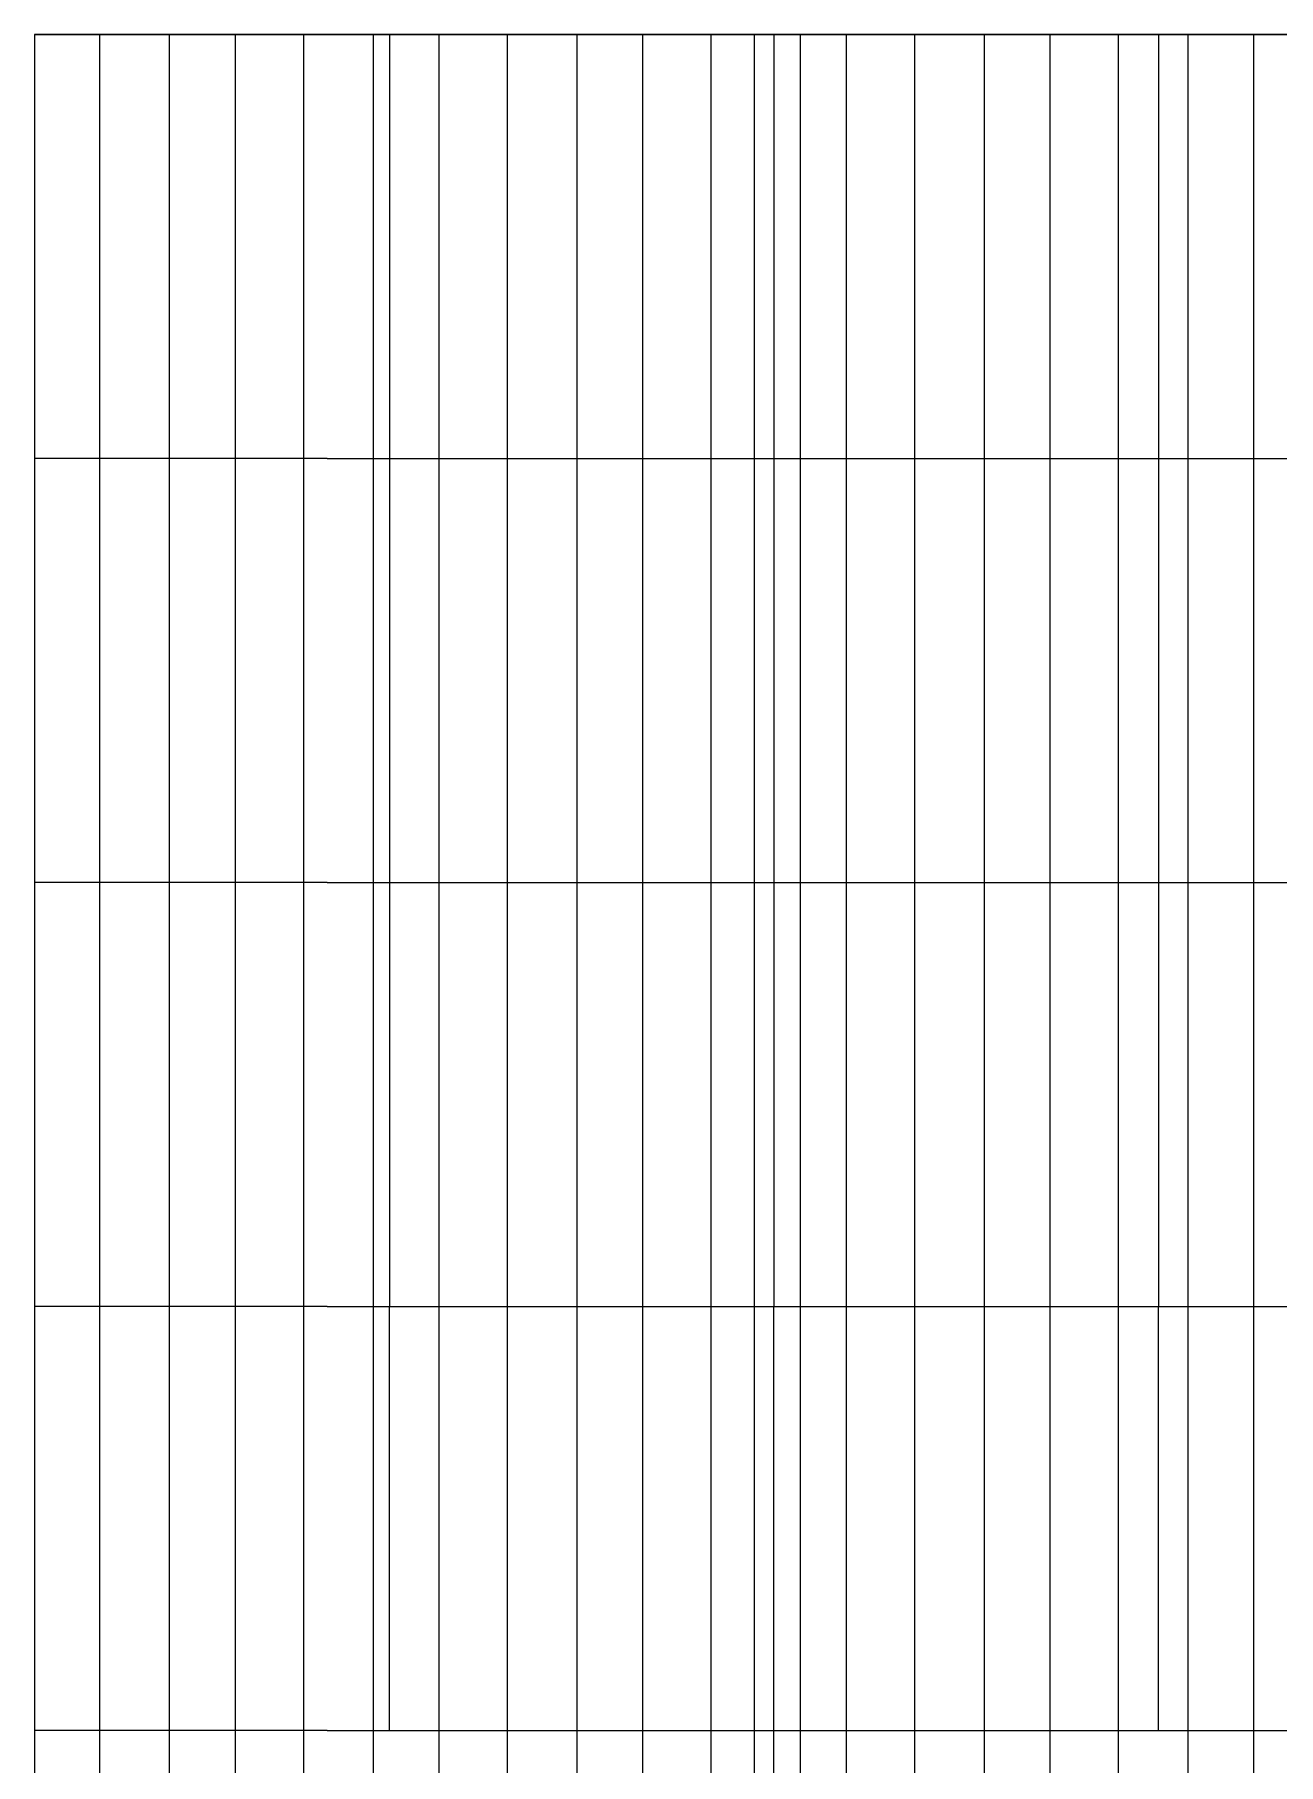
# Model space of a CAD drawing. Extents: x 0 to 304, y 106 to 158.
# Drawn here: x 0.15 to 19.08, y 131.28 to 157.6 of the extents above; entities that cross this region are included whole.
import ezdxf

# ---------------------------------------------------------------- set-up
doc = ezdxf.new("R2010")
doc.units = 0

msp = doc.modelspace()

# ---------------------------------------------------------------- linework, layer by layer
at = {"layer": 'main_merged'}
for p, q in [((6.5, 157.6, 4.8), (10.45, 157.6, 4.8)), ((6.5, 157.6, 9.6), (10.45, 157.6, 9.6)), ((6.5, 157.6, 14.4), (10.45, 157.6, 14.4)), ((18.25, 157.6, 4.8), (22.15, 157.6, 4.8)), ((18.25, 157.6, 9.6), (22.15, 157.6, 9.6)), ((18.25, 157.6, 14.4), (22.15, 157.6, 14.4)), ((4.6, 151.15, 4.8), (0.15, 151.15, 4.8)), ((4.6, 151.15, 9.6), (0.15, 151.15, 9.6)), ((4.6, 151.15, 14.4), (0.15, 151.15, 14.4)), ((6.5, 151.15, 4.8), (10.45, 151.15, 4.8)), ((6.5, 151.15, 9.6), (10.45, 151.15, 9.6)), ((6.5, 151.15, 14.4), (10.45, 151.15, 14.4)), ((18.25, 151.15, 4.8), (22.15, 151.15, 4.8)), ((18.25, 151.15, 9.6), (22.15, 151.15, 9.6)), ((18.25, 151.15, 14.4), (22.15, 151.15, 14.4)), ((4.6, 144.7, 4.8), (0.15, 144.7, 4.8)), ((4.6, 144.7, 9.6), (0.15, 144.7, 9.6)), ((4.6, 144.7, 14.4), (0.15, 144.7, 14.4)), ((6.5, 144.7, 4.8), (10.45, 144.7, 4.8)), ((6.5, 144.7, 9.6), (10.45, 144.7, 9.6)), ((6.5, 144.7, 14.4), (10.45, 144.7, 14.4)), ((18.25, 144.7, 4.8), (22.15, 144.7, 4.8)), ((18.25, 144.7, 9.6), (22.15, 144.7, 9.6)), ((18.25, 144.7, 14.4), (22.15, 144.7, 14.4)), ((4.6, 138.25, 4.8), (0.15, 138.25, 4.8)), ((4.6, 138.25, 9.6), (0.15, 138.25, 9.6)), ((4.6, 138.25, 14.4), (0.15, 138.25, 14.4)), ((6.5, 138.25, 4.8), (10.45, 138.25, 4.8)), ((6.5, 138.25, 9.6), (10.45, 138.25, 9.6)), ((6.5, 138.25, 14.4), (10.45, 138.25, 14.4)), ((18.25, 138.25, 4.8), (22.15, 138.25, 4.8)), ((18.25, 138.25, 9.6), (22.15, 138.25, 9.6)), ((18.25, 138.25, 14.4), (22.15, 138.25, 14.4)), ((4.6, 131.8, 4.8), (0.15, 131.8, 4.8)), ((4.6, 131.8, 9.6), (0.15, 131.8, 9.6)), ((4.6, 131.8, 14.4), (0.15, 131.8, 14.4)), ((6.5, 131.8, 4.8), (10.45, 131.8, 4.8)), ((6.5, 131.8, 9.6), (10.45, 131.8, 9.6)), ((6.5, 131.8, 14.4), (10.45, 131.8, 14.4)), ((18.25, 131.8, 4.8), (22.15, 131.8, 4.8)), ((18.25, 131.8, 9.6), (22.15, 131.8, 9.6)), ((18.25, 131.8, 14.4), (22.15, 131.8, 14.4))]:
    msp.add_line(p, q, dxfattribs=at)
at = {"layer": 'main_splited'}
for p, q in [((0.15, 157.6, 4.8), (5.55, 157.6, 4.8)), ((0.15, 157.6, 9.6), (5.55, 157.6, 9.6)), ((0.15, 157.6, 14.4), (5.55, 157.6, 14.4)), ((5.55, 157.6, 4.8), (6.5, 157.6, 4.8)), ((5.55, 157.6, 9.6), (6.5, 157.6, 9.6)), ((5.55, 157.6, 14.4), (6.5, 157.6, 14.4)), ((10.45, 157.6, 4.8), (11.4, 157.6, 4.8)), ((10.45, 157.6, 9.6), (11.4, 157.6, 9.6)), ((10.45, 157.6, 14.4), (11.4, 157.6, 14.4)), ((11.4, 157.6, 4.8), (17.25, 157.6, 4.8)), ((11.4, 157.6, 9.6), (17.25, 157.6, 9.6)), ((11.4, 157.6, 14.4), (17.25, 157.6, 14.4)), ((17.25, 157.6, 4.8), (18.25, 157.6, 4.8)), ((17.25, 157.6, 9.6), (18.25, 157.6, 9.6)), ((17.25, 157.6, 14.4), (18.25, 157.6, 14.4)), ((4.6, 151.15, 4.8), (5.55, 151.15, 4.8)), ((4.6, 151.15, 9.6), (5.55, 151.15, 9.6)), ((4.6, 151.15, 14.4), (5.55, 151.15, 14.4)), ((5.55, 151.15, 4.8), (6.5, 151.15, 4.8)), ((5.55, 151.15, 9.6), (6.5, 151.15, 9.6)), ((5.55, 151.15, 14.4), (6.5, 151.15, 14.4)), ((10.45, 151.15, 4.8), (11.4, 151.15, 4.8)), ((10.45, 151.15, 9.6), (11.4, 151.15, 9.6)), ((10.45, 151.15, 14.4), (11.4, 151.15, 14.4)), ((11.4, 151.15, 4.8), (17.25, 151.15, 4.8)), ((11.4, 151.15, 9.6), (17.25, 151.15, 9.6)), ((11.4, 151.15, 14.4), (17.25, 151.15, 14.4)), ((17.25, 151.15, 4.8), (18.25, 151.15, 4.8)), ((17.25, 151.15, 9.6), (18.25, 151.15, 9.6)), ((17.25, 151.15, 14.4), (18.25, 151.15, 14.4)), ((4.6, 144.7, 4.8), (5.55, 144.7, 4.8)), ((4.6, 144.7, 9.6), (5.55, 144.7, 9.6)), ((4.6, 144.7, 14.4), (5.55, 144.7, 14.4)), ((5.55, 144.7, 4.8), (6.5, 144.7, 4.8)), ((5.55, 144.7, 9.6), (6.5, 144.7, 9.6)), ((5.55, 144.7, 14.4), (6.5, 144.7, 14.4)), ((10.45, 144.7, 4.8), (11.4, 144.7, 4.8)), ((10.45, 144.7, 9.6), (11.4, 144.7, 9.6)), ((10.45, 144.7, 14.4), (11.4, 144.7, 14.4)), ((11.4, 144.7, 4.8), (17.25, 144.7, 4.8)), ((11.4, 144.7, 9.6), (17.25, 144.7, 9.6)), ((11.4, 144.7, 14.4), (17.25, 144.7, 14.4)), ((17.25, 144.7, 4.8), (18.25, 144.7, 4.8)), ((17.25, 144.7, 9.6), (18.25, 144.7, 9.6)), ((17.25, 144.7, 14.4), (18.25, 144.7, 14.4)), ((4.6, 138.25, 4.8), (5.55, 138.25, 4.8)), ((4.6, 138.25, 9.6), (5.55, 138.25, 9.6)), ((4.6, 138.25, 14.4), (5.55, 138.25, 14.4)), ((5.55, 138.25, 4.8), (6.5, 138.25, 4.8)), ((5.55, 138.25, 9.6), (6.5, 138.25, 9.6)), ((5.55, 138.25, 14.4), (6.5, 138.25, 14.4)), ((10.45, 138.25, 4.8), (11.4, 138.25, 4.8)), ((10.45, 138.25, 9.6), (11.4, 138.25, 9.6)), ((10.45, 138.25, 14.4), (11.4, 138.25, 14.4)), ((11.4, 138.25, 4.8), (17.25, 138.25, 4.8)), ((11.4, 138.25, 9.6), (17.25, 138.25, 9.6)), ((11.4, 138.25, 14.4), (17.25, 138.25, 14.4)), ((17.25, 138.25, 4.8), (18.25, 138.25, 4.8)), ((17.25, 138.25, 9.6), (18.25, 138.25, 9.6)), ((17.25, 138.25, 14.4), (18.25, 138.25, 14.4)), ((4.6, 131.8, 4.8), (5.55, 131.8, 4.8)), ((4.6, 131.8, 9.6), (5.55, 131.8, 9.6)), ((4.6, 131.8, 14.4), (5.55, 131.8, 14.4)), ((5.55, 131.8, 4.8), (6.5, 131.8, 4.8)), ((5.55, 131.8, 9.6), (6.5, 131.8, 9.6)), ((5.55, 131.8, 14.4), (6.5, 131.8, 14.4)), ((10.45, 131.8, 4.8), (11.4, 131.8, 4.8)), ((10.45, 131.8, 9.6), (11.4, 131.8, 9.6)), ((10.45, 131.8, 14.4), (11.4, 131.8, 14.4)), ((11.4, 131.8, 4.8), (17.25, 131.8, 4.8)), ((11.4, 131.8, 9.6), (17.25, 131.8, 9.6)), ((11.4, 131.8, 14.4), (17.25, 131.8, 14.4)), ((17.25, 131.8, 4.8), (18.25, 131.8, 4.8)), ((17.25, 131.8, 9.6), (18.25, 131.8, 9.6)), ((17.25, 131.8, 14.4), (18.25, 131.8, 14.4))]:
    msp.add_line(p, q, dxfattribs=at)
at = {"layer": 'RRO 200x300x6'}
for p, q in [((5.55, 157.6), (5.55, 157.6, 4.8)), ((5.55, 157.6, 4.8), (5.55, 157.6, 9.6)), ((5.55, 157.6, 9.6), (5.55, 157.6, 14.4)), ((11.4, 157.6), (11.4, 157.6, 4.8)), ((11.4, 157.6, 4.8), (11.4, 157.6, 9.6)), ((11.4, 157.6, 9.6), (11.4, 157.6, 14.4)), ((17.25, 157.6), (17.25, 157.6, 4.8)), ((17.25, 157.6, 4.8), (17.25, 157.6, 9.6)), ((17.25, 157.6, 9.6), (17.25, 157.6, 14.4)), ((5.55, 151.15), (5.55, 151.15, 4.8)), ((5.55, 151.15, 4.8), (5.55, 151.15, 9.6)), ((5.55, 151.15, 9.6), (5.55, 151.15, 14.4)), ((11.4, 151.15), (11.4, 151.15, 4.8)), ((11.4, 151.15, 4.8), (11.4, 151.15, 9.6)), ((11.4, 151.15, 9.6), (11.4, 151.15, 14.4)), ((17.25, 151.15), (17.25, 151.15, 4.8)), ((17.25, 151.15, 4.8), (17.25, 151.15, 9.6)), ((17.25, 151.15, 9.6), (17.25, 151.15, 14.4)), ((5.55, 144.7), (5.55, 144.7, 4.8)), ((5.55, 144.7, 4.8), (5.55, 144.7, 9.6)), ((5.55, 144.7, 9.6), (5.55, 144.7, 14.4)), ((11.4, 144.7), (11.4, 144.7, 4.8)), ((11.4, 144.7, 4.8), (11.4, 144.7, 9.6)), ((11.4, 144.7, 9.6), (11.4, 144.7, 14.4)), ((17.25, 144.7), (17.25, 144.7, 4.8)), ((17.25, 144.7, 4.8), (17.25, 144.7, 9.6)), ((17.25, 144.7, 9.6), (17.25, 144.7, 14.4)), ((5.55, 138.25), (5.55, 138.25, 4.8)), ((5.55, 138.25, 4.8), (5.55, 138.25, 9.6)), ((5.55, 138.25, 9.6), (5.55, 138.25, 14.4)), ((11.4, 138.25), (11.4, 138.25, 4.8)), ((11.4, 138.25, 4.8), (11.4, 138.25, 9.6)), ((11.4, 138.25, 9.6), (11.4, 138.25, 14.4)), ((17.25, 138.25), (17.25, 138.25, 4.8)), ((17.25, 138.25, 4.8), (17.25, 138.25, 9.6)), ((17.25, 138.25, 9.6), (17.25, 138.25, 14.4)), ((5.55, 131.8), (5.55, 131.8, 4.8)), ((5.55, 131.8, 4.8), (5.55, 131.8, 9.6)), ((5.55, 131.8, 9.6), (5.55, 131.8, 14.4)), ((11.4, 131.8), (11.4, 131.8, 4.8)), ((11.4, 131.8, 4.8), (11.4, 131.8, 9.6)), ((11.4, 131.8, 9.6), (11.4, 131.8, 14.4)), ((17.25, 131.8), (17.25, 131.8, 4.8)), ((17.25, 131.8, 4.8), (17.25, 131.8, 9.6)), ((17.25, 131.8, 9.6), (17.25, 131.8, 14.4))]:
    msp.add_line(p, q, dxfattribs=at)
at = {"layer": 'RRO200x200x6'}
for p, q in [((0.15, 157.6), (0.15, 157.6, 4.8)), ((0.15, 157.6, 4.8), (0.15, 157.6, 9.6)), ((0.15, 157.6, 9.6), (0.15, 157.6, 14.4)), ((0.15, 151.15), (0.15, 151.15, 4.8)), ((0.15, 151.15, 4.8), (0.15, 151.15, 9.6)), ((0.15, 151.15, 9.6), (0.15, 151.15, 14.4)), ((0.15, 144.7), (0.15, 144.7, 4.8)), ((0.15, 144.7, 4.8), (0.15, 144.7, 9.6)), ((0.15, 144.7, 9.6), (0.15, 144.7, 14.4)), ((0.15, 138.25), (0.15, 138.25, 4.8)), ((0.15, 138.25, 4.8), (0.15, 138.25, 9.6)), ((0.15, 138.25, 9.6), (0.15, 138.25, 14.4)), ((0.15, 131.8), (0.15, 131.8, 4.8)), ((0.15, 131.8, 4.8), (0.15, 131.8, 9.6)), ((0.15, 131.8, 9.6), (0.15, 131.8, 14.4))]:
    msp.add_line(p, q, dxfattribs=at)
at = {"layer": 'secondary'}
for p, q in [((0.15, 157.6, 4.8), (0.15, 151.15, 4.8)), ((0.15, 157.6, 9.6), (0.15, 151.15, 9.6)), ((0.15, 157.6, 14.4), (0.15, 151.15, 14.4)), ((1.14, 157.6, 4.8), (1.14, 151.15, 4.8)), ((1.14, 157.6, 9.6), (1.14, 151.15, 9.6)), ((1.14, 157.6, 14.4), (1.14, 151.15, 14.4)), ((2.2, 157.6, 4.8), (2.2, 151.15, 4.8)), ((2.2, 157.6, 9.6), (2.2, 151.15, 9.6)), ((2.2, 157.6, 14.4), (2.2, 151.15, 14.4)), ((3.2, 157.6, 4.8), (3.2, 151.15, 4.8)), ((3.2, 157.6, 9.6), (3.2, 151.15, 9.6)), ((3.2, 157.6, 14.4), (3.2, 151.15, 14.4)), ((4.24, 157.6, 4.8), (4.24, 151.15, 4.8)), ((4.24, 157.6, 9.6), (4.24, 151.15, 9.6)), ((4.24, 157.6, 14.4), (4.24, 151.15, 14.4)), ((5.3, 157.6, 4.8), (5.3, 151.15, 4.8)), ((5.3, 157.6, 9.6), (5.3, 151.15, 9.6)), ((5.3, 157.6, 14.4), (5.3, 151.15, 14.4)), ((6.3, 157.6, 4.8), (6.3, 151.15, 4.8)), ((6.3, 157.6, 9.6), (6.3, 151.15, 9.6)), ((6.3, 157.6, 14.4), (6.3, 151.15, 14.4)), ((7.34, 157.6, 4.8), (7.34, 151.15, 4.8)), ((7.34, 157.6, 9.6), (7.34, 151.15, 9.6)), ((7.34, 157.6, 14.4), (7.34, 151.15, 14.4)), ((8.4, 157.6, 4.8), (8.4, 151.15, 4.8)), ((8.4, 157.6, 9.6), (8.4, 151.15, 9.6)), ((8.4, 157.6, 14.4), (8.4, 151.15, 14.4)), ((9.4, 157.6, 4.8), (9.4, 151.15, 4.8)), ((9.4, 157.6, 9.6), (9.4, 151.15, 9.6)), ((9.4, 157.6, 14.4), (9.4, 151.15, 14.4)), ((10.44, 157.6, 4.8), (10.44, 151.15, 4.8)), ((10.44, 157.6, 9.6), (10.44, 151.15, 9.6)), ((10.44, 157.6, 14.4), (10.44, 151.15, 14.4)), ((11.1, 157.6, 4.8), (11.1, 151.15, 4.8)), ((11.1, 157.6, 9.6), (11.1, 151.15, 9.6)), ((11.1, 157.6, 14.4), (11.1, 151.15, 14.4)), ((11.8, 157.6, 4.8), (11.8, 151.15, 4.8)), ((11.8, 157.6, 9.6), (11.8, 151.15, 9.6)), ((11.8, 157.6, 14.4), (11.8, 151.15, 14.4)), ((12.5, 157.6, 4.8), (12.5, 151.15, 4.8)), ((12.5, 157.6, 9.6), (12.5, 151.15, 9.6)), ((12.5, 157.6, 14.4), (12.5, 151.15, 14.4)), ((13.54, 157.6, 4.8), (13.54, 151.15, 4.8)), ((13.54, 157.6, 9.6), (13.54, 151.15, 9.6)), ((13.54, 157.6, 14.4), (13.54, 151.15, 14.4)), ((14.6, 157.6, 4.8), (14.6, 151.15, 4.8)), ((14.6, 157.6, 9.6), (14.6, 151.15, 9.6)), ((14.6, 157.6, 14.4), (14.6, 151.15, 14.4)), ((15.6, 157.6, 4.8), (15.6, 151.15, 4.8)), ((15.6, 157.6, 9.6), (15.6, 151.15, 9.6)), ((15.6, 157.6, 14.4), (15.6, 151.15, 14.4)), ((16.64, 157.6, 4.8), (16.64, 151.15, 4.8)), ((16.64, 157.6, 9.6), (16.64, 151.15, 9.6)), ((16.64, 157.6, 14.4), (16.64, 151.15, 14.4)), ((17.7, 157.6, 4.8), (17.7, 151.15, 4.8)), ((17.7, 157.6, 9.6), (17.7, 151.15, 9.6)), ((17.7, 157.6, 14.4), (17.7, 151.15, 14.4)), ((18.7, 157.6, 4.8), (18.7, 151.15, 4.8)), ((18.7, 157.6, 9.6), (18.7, 151.15, 9.6)), ((18.7, 157.6, 14.4), (18.7, 151.15, 14.4)), ((0.15, 151.15, 4.8), (0.15, 144.7, 4.8)), ((0.15, 151.15, 9.6), (0.15, 144.7, 9.6)), ((0.15, 151.15, 14.4), (0.15, 144.7, 14.4)), ((1.14, 151.15, 4.8), (1.14, 144.7, 4.8)), ((1.14, 151.15, 9.6), (1.14, 144.7, 9.6)), ((1.14, 151.15, 14.4), (1.14, 144.7, 14.4)), ((2.2, 151.15, 4.8), (2.2, 144.7, 4.8)), ((2.2, 151.15, 9.6), (2.2, 144.7, 9.6)), ((2.2, 151.15, 14.4), (2.2, 144.7, 14.4)), ((3.2, 151.15, 4.8), (3.2, 144.7, 4.8)), ((3.2, 151.15, 9.6), (3.2, 144.7, 9.6)), ((3.2, 151.15, 14.4), (3.2, 144.7, 14.4)), ((4.24, 151.15, 4.8), (4.24, 144.7, 4.8)), ((4.24, 151.15, 9.6), (4.24, 144.7, 9.6)), ((4.24, 151.15, 14.4), (4.24, 144.7, 14.4)), ((5.3, 151.15, 4.8), (5.3, 144.7, 4.8)), ((5.3, 151.15, 9.6), (5.3, 144.7, 9.6)), ((5.3, 151.15, 14.4), (5.3, 144.7, 14.4)), ((6.3, 151.15, 4.8), (6.3, 144.7, 4.8)), ((6.3, 151.15, 9.6), (6.3, 144.7, 9.6)), ((6.3, 151.15, 14.4), (6.3, 144.7, 14.4)), ((7.34, 151.15, 4.8), (7.34, 144.7, 4.8)), ((7.34, 151.15, 9.6), (7.34, 144.7, 9.6)), ((7.34, 151.15, 14.4), (7.34, 144.7, 14.4)), ((8.4, 151.15, 4.8), (8.4, 144.7, 4.8)), ((8.4, 151.15, 9.6), (8.4, 144.7, 9.6)), ((8.4, 151.15, 14.4), (8.4, 144.7, 14.4)), ((9.4, 151.15, 4.8), (9.4, 144.7, 4.8)), ((9.4, 151.15, 9.6), (9.4, 144.7, 9.6)), ((9.4, 151.15, 14.4), (9.4, 144.7, 14.4)), ((10.44, 151.15, 4.8), (10.44, 144.7, 4.8)), ((10.44, 151.15, 9.6), (10.44, 144.7, 9.6)), ((10.44, 151.15, 14.4), (10.44, 144.7, 14.4)), ((11.1, 151.15, 4.8), (11.1, 144.7, 4.8)), ((11.1, 151.15, 9.6), (11.1, 144.7, 9.6)), ((11.1, 151.15, 14.4), (11.1, 144.7, 14.4)), ((11.8, 151.15, 4.8), (11.8, 144.7, 4.8)), ((11.8, 151.15, 9.6), (11.8, 144.7, 9.6)), ((11.8, 151.15, 14.4), (11.8, 144.7, 14.4)), ((12.5, 151.15, 4.8), (12.5, 144.7, 4.8)), ((12.5, 151.15, 9.6), (12.5, 144.7, 9.6)), ((12.5, 151.15, 14.4), (12.5, 144.7, 14.4)), ((13.54, 151.15, 4.8), (13.54, 144.7, 4.8)), ((13.54, 151.15, 9.6), (13.54, 144.7, 9.6)), ((13.54, 151.15, 14.4), (13.54, 144.7, 14.4)), ((14.6, 151.15, 4.8), (14.6, 144.7, 4.8)), ((14.6, 151.15, 9.6), (14.6, 144.7, 9.6)), ((14.6, 151.15, 14.4), (14.6, 144.7, 14.4)), ((15.6, 151.15, 4.8), (15.6, 144.7, 4.8)), ((15.6, 151.15, 9.6), (15.6, 144.7, 9.6)), ((15.6, 151.15, 14.4), (15.6, 144.7, 14.4)), ((16.64, 151.15, 4.8), (16.64, 144.7, 4.8)), ((16.64, 151.15, 9.6), (16.64, 144.7, 9.6)), ((16.64, 151.15, 14.4), (16.64, 144.7, 14.4)), ((17.7, 151.15, 4.8), (17.7, 144.7, 4.8)), ((17.7, 151.15, 9.6), (17.7, 144.7, 9.6)), ((17.7, 151.15, 14.4), (17.7, 144.7, 14.4)), ((18.7, 151.15, 4.8), (18.7, 144.7, 4.8)), ((18.7, 151.15, 9.6), (18.7, 144.7, 9.6)), ((18.7, 151.15, 14.4), (18.7, 144.7, 14.4)), ((0.15, 144.7, 4.8), (0.15, 138.25, 4.8)), ((0.15, 144.7, 9.6), (0.15, 138.25, 9.6)), ((0.15, 144.7, 14.4), (0.15, 138.25, 14.4)), ((1.14, 144.7, 4.8), (1.14, 138.25, 4.8)), ((1.14, 144.7, 9.6), (1.14, 138.25, 9.6)), ((1.14, 144.7, 14.4), (1.14, 138.25, 14.4)), ((2.2, 144.7, 4.8), (2.2, 138.25, 4.8)), ((2.2, 144.7, 9.6), (2.2, 138.25, 9.6)), ((2.2, 144.7, 14.4), (2.2, 138.25, 14.4)), ((3.2, 144.7, 4.8), (3.2, 138.25, 4.8)), ((3.2, 144.7, 9.6), (3.2, 138.25, 9.6)), ((3.2, 144.7, 14.4), (3.2, 138.25, 14.4)), ((4.24, 144.7, 4.8), (4.24, 138.25, 4.8)), ((4.24, 144.7, 9.6), (4.24, 138.25, 9.6)), ((4.24, 144.7, 14.4), (4.24, 138.25, 14.4)), ((5.3, 144.7, 4.8), (5.3, 138.25, 4.8)), ((5.3, 144.7, 9.6), (5.3, 138.25, 9.6)), ((5.3, 144.7, 14.4), (5.3, 138.25, 14.4)), ((6.3, 144.7, 4.8), (6.3, 138.25, 4.8)), ((6.3, 144.7, 9.6), (6.3, 138.25, 9.6)), ((6.3, 144.7, 14.4), (6.3, 138.25, 14.4)), ((7.34, 144.7, 4.8), (7.34, 138.25, 4.8)), ((7.34, 144.7, 9.6), (7.34, 138.25, 9.6)), ((7.34, 144.7, 14.4), (7.34, 138.25, 14.4)), ((8.4, 144.7, 4.8), (8.4, 138.25, 4.8)), ((8.4, 144.7, 9.6), (8.4, 138.25, 9.6)), ((8.4, 144.7, 14.4), (8.4, 138.25, 14.4)), ((9.4, 144.7, 4.8), (9.4, 138.25, 4.8)), ((9.4, 144.7, 9.6), (9.4, 138.25, 9.6)), ((9.4, 144.7, 14.4), (9.4, 138.25, 14.4)), ((10.44, 144.7, 4.8), (10.44, 138.25, 4.8)), ((10.44, 144.7, 9.6), (10.44, 138.25, 9.6)), ((10.44, 144.7, 14.4), (10.44, 138.25, 14.4)), ((11.1, 144.7, 4.8), (11.1, 138.25, 4.8)), ((11.1, 144.7, 9.6), (11.1, 138.25, 9.6)), ((11.1, 144.7, 14.4), (11.1, 138.25, 14.4)), ((11.8, 144.7, 4.8), (11.8, 138.25, 4.8)), ((11.8, 144.7, 9.6), (11.8, 138.25, 9.6)), ((11.8, 144.7, 14.4), (11.8, 138.25, 14.4)), ((12.5, 144.7, 4.8), (12.5, 138.25, 4.8)), ((12.5, 144.7, 9.6), (12.5, 138.25, 9.6)), ((12.5, 144.7, 14.4), (12.5, 138.25, 14.4)), ((13.54, 144.7, 4.8), (13.54, 138.25, 4.8)), ((13.54, 144.7, 9.6), (13.54, 138.25, 9.6)), ((13.54, 144.7, 14.4), (13.54, 138.25, 14.4)), ((14.6, 144.7, 4.8), (14.6, 138.25, 4.8)), ((14.6, 144.7, 9.6), (14.6, 138.25, 9.6)), ((14.6, 144.7, 14.4), (14.6, 138.25, 14.4)), ((15.6, 144.7, 4.8), (15.6, 138.25, 4.8)), ((15.6, 144.7, 9.6), (15.6, 138.25, 9.6)), ((15.6, 144.7, 14.4), (15.6, 138.25, 14.4)), ((16.64, 144.7, 4.8), (16.64, 138.25, 4.8)), ((16.64, 144.7, 9.6), (16.64, 138.25, 9.6)), ((16.64, 144.7, 14.4), (16.64, 138.25, 14.4)), ((17.7, 144.7, 4.8), (17.7, 138.25, 4.8)), ((17.7, 144.7, 9.6), (17.7, 138.25, 9.6)), ((17.7, 144.7, 14.4), (17.7, 138.25, 14.4)), ((18.7, 144.7, 4.8), (18.7, 138.25, 4.8)), ((18.7, 144.7, 9.6), (18.7, 138.25, 9.6)), ((18.7, 144.7, 14.4), (18.7, 138.25, 14.4)), ((0.15, 138.25, 4.8), (0.15, 131.8, 4.8)), ((0.15, 138.25, 9.6), (0.15, 131.8, 9.6)), ((0.15, 138.25, 14.4), (0.15, 131.8, 14.4)), ((1.14, 138.25, 4.8), (1.14, 131.8, 4.8)), ((1.14, 138.25, 9.6), (1.14, 131.8, 9.6)), ((1.14, 138.25, 14.4), (1.14, 131.8, 14.4)), ((2.2, 138.25, 4.8), (2.2, 131.8, 4.8)), ((2.2, 138.25, 9.6), (2.2, 131.8, 9.6)), ((2.2, 138.25, 14.4), (2.2, 131.8, 14.4)), ((3.2, 138.25, 4.8), (3.2, 131.8, 4.8)), ((3.2, 138.25, 9.6), (3.2, 131.8, 9.6)), ((3.2, 138.25, 14.4), (3.2, 131.8, 14.4)), ((4.24, 138.25, 4.8), (4.24, 131.8, 4.8)), ((4.24, 138.25, 9.6), (4.24, 131.8, 9.6)), ((4.24, 138.25, 14.4), (4.24, 131.8, 14.4)), ((5.3, 138.25, 4.8), (5.3, 131.8, 4.8)), ((5.3, 138.25, 9.6), (5.3, 131.8, 9.6)), ((5.3, 138.25, 14.4), (5.3, 131.8, 14.4)), ((6.3, 138.25, 4.8), (6.3, 131.8, 4.8)), ((6.3, 138.25, 9.6), (6.3, 131.8, 9.6)), ((6.3, 138.25, 14.4), (6.3, 131.8, 14.4)), ((7.34, 138.25, 4.8), (7.34, 131.8, 4.8)), ((7.34, 138.25, 9.6), (7.34, 131.8, 9.6)), ((7.34, 138.25, 14.4), (7.34, 131.8, 14.4)), ((8.4, 138.25, 4.8), (8.4, 131.8, 4.8)), ((8.4, 138.25, 9.6), (8.4, 131.8, 9.6)), ((8.4, 138.25, 14.4), (8.4, 131.8, 14.4)), ((9.4, 138.25, 4.8), (9.4, 131.8, 4.8)), ((9.4, 138.25, 9.6), (9.4, 131.8, 9.6)), ((9.4, 138.25, 14.4), (9.4, 131.8, 14.4)), ((10.44, 138.25, 4.8), (10.44, 131.8, 4.8)), ((10.44, 138.25, 9.6), (10.44, 131.8, 9.6)), ((10.44, 138.25, 14.4), (10.44, 131.8, 14.4)), ((11.1, 138.25, 4.8), (11.1, 131.8, 4.8)), ((11.1, 138.25, 9.6), (11.1, 131.8, 9.6)), ((11.1, 138.25, 14.4), (11.1, 131.8, 14.4)), ((11.8, 138.25, 4.8), (11.8, 131.8, 4.8)), ((11.8, 138.25, 9.6), (11.8, 131.8, 9.6)), ((11.8, 138.25, 14.4), (11.8, 131.8, 14.4)), ((12.5, 138.25, 4.8), (12.5, 131.8, 4.8)), ((12.5, 138.25, 9.6), (12.5, 131.8, 9.6)), ((12.5, 138.25, 14.4), (12.5, 131.8, 14.4)), ((13.54, 138.25, 4.8), (13.54, 131.8, 4.8)), ((13.54, 138.25, 9.6), (13.54, 131.8, 9.6)), ((13.54, 138.25, 14.4), (13.54, 131.8, 14.4)), ((14.6, 138.25, 4.8), (14.6, 131.8, 4.8)), ((14.6, 138.25, 9.6), (14.6, 131.8, 9.6)), ((14.6, 138.25, 14.4), (14.6, 131.8, 14.4)), ((15.6, 138.25, 4.8), (15.6, 131.8, 4.8)), ((15.6, 138.25, 9.6), (15.6, 131.8, 9.6)), ((15.6, 138.25, 14.4), (15.6, 131.8, 14.4)), ((16.64, 138.25, 4.8), (16.64, 131.8, 4.8)), ((16.64, 138.25, 9.6), (16.64, 131.8, 9.6)), ((16.64, 138.25, 14.4), (16.64, 131.8, 14.4)), ((17.7, 138.25, 4.8), (17.7, 131.8, 4.8)), ((17.7, 138.25, 9.6), (17.7, 131.8, 9.6)), ((17.7, 138.25, 14.4), (17.7, 131.8, 14.4)), ((18.7, 138.25, 4.8), (18.7, 131.8, 4.8)), ((18.7, 138.25, 9.6), (18.7, 131.8, 9.6)), ((18.7, 138.25, 14.4), (18.7, 131.8, 14.4)), ((0.15, 131.8, 4.8), (0.15, 125.35, 4.8)), ((0.15, 131.8, 9.6), (0.15, 125.35, 9.6)), ((0.15, 131.8, 14.4), (0.15, 125.35, 14.4)), ((1.14, 131.8, 4.8), (1.14, 125.35, 4.8)), ((1.14, 131.8, 9.6), (1.14, 125.35, 9.6)), ((1.14, 131.8, 14.4), (1.14, 125.35, 14.4)), ((2.2, 131.8, 4.8), (2.2, 125.35, 4.8)), ((2.2, 131.8, 9.6), (2.2, 125.35, 9.6)), ((2.2, 131.8, 14.4), (2.2, 125.35, 14.4)), ((3.2, 131.8, 4.8), (3.2, 125.35, 4.8)), ((3.2, 131.8, 9.6), (3.2, 125.35, 9.6)), ((3.2, 131.8, 14.4), (3.2, 125.35, 14.4)), ((4.24, 131.8, 4.8), (4.24, 125.35, 4.8)), ((4.24, 131.8, 9.6), (4.24, 125.35, 9.6)), ((4.24, 131.8, 14.4), (4.24, 125.35, 14.4)), ((5.3, 131.8, 4.8), (5.3, 125.35, 4.8)), ((5.3, 131.8, 9.6), (5.3, 125.35, 9.6)), ((5.3, 131.8, 14.4), (5.3, 125.35, 14.4)), ((6.3, 131.8, 4.8), (6.3, 125.35, 4.8)), ((6.3, 131.8, 9.6), (6.3, 125.35, 9.6)), ((6.3, 131.8, 14.4), (6.3, 125.35, 14.4)), ((7.34, 131.8, 4.8), (7.34, 125.35, 4.8)), ((7.34, 131.8, 9.6), (7.34, 125.35, 9.6)), ((7.34, 131.8, 14.4), (7.34, 125.35, 14.4)), ((8.4, 131.8, 4.8), (8.4, 125.35, 4.8)), ((8.4, 131.8, 9.6), (8.4, 125.35, 9.6)), ((8.4, 131.8, 14.4), (8.4, 125.35, 14.4)), ((9.4, 131.8, 4.8), (9.4, 125.35, 4.8)), ((9.4, 131.8, 9.6), (9.4, 125.35, 9.6)), ((9.4, 131.8, 14.4), (9.4, 125.35, 14.4)), ((10.44, 131.8, 4.8), (10.44, 125.35, 4.8)), ((10.44, 131.8, 9.6), (10.44, 125.35, 9.6)), ((10.44, 131.8, 14.4), (10.44, 125.35, 14.4)), ((11.1, 131.8, 4.8), (11.1, 125.35, 4.8)), ((11.1, 131.8, 9.6), (11.1, 125.35, 9.6)), ((11.1, 131.8, 14.4), (11.1, 125.35, 14.4)), ((11.8, 131.8, 4.8), (11.8, 125.35, 4.8)), ((11.8, 131.8, 9.6), (11.8, 125.35, 9.6)), ((11.8, 131.8, 14.4), (11.8, 125.35, 14.4)), ((12.5, 131.8, 4.8), (12.5, 125.35, 4.8)), ((12.5, 131.8, 9.6), (12.5, 125.35, 9.6)), ((12.5, 131.8, 14.4), (12.5, 125.35, 14.4)), ((13.54, 131.8, 4.8), (13.54, 125.35, 4.8)), ((13.54, 131.8, 9.6), (13.54, 125.35, 9.6)), ((13.54, 131.8, 14.4), (13.54, 125.35, 14.4)), ((14.6, 131.8, 4.8), (14.6, 125.35, 4.8)), ((14.6, 131.8, 9.6), (14.6, 125.35, 9.6)), ((14.6, 131.8, 14.4), (14.6, 125.35, 14.4)), ((15.6, 131.8, 4.8), (15.6, 125.35, 4.8)), ((15.6, 131.8, 9.6), (15.6, 125.35, 9.6)), ((15.6, 131.8, 14.4), (15.6, 125.35, 14.4)), ((16.64, 131.8, 4.8), (16.64, 125.35, 4.8)), ((16.64, 131.8, 9.6), (16.64, 125.35, 9.6)), ((16.64, 131.8, 14.4), (16.64, 125.35, 14.4)), ((17.7, 131.8, 4.8), (17.7, 125.35, 4.8)), ((17.7, 131.8, 9.6), (17.7, 125.35, 9.6)), ((17.7, 131.8, 14.4), (17.7, 125.35, 14.4)), ((18.7, 131.8, 4.8), (18.7, 125.35, 4.8)), ((18.7, 131.8, 9.6), (18.7, 125.35, 9.6)), ((18.7, 131.8, 14.4), (18.7, 125.35, 14.4))]:
    msp.add_line(p, q, dxfattribs=at)
at = {"layer": 'shell'}
for points in [[(0.15, 106, 4.8), (303.525, 106, 4.8), (303.525, 157.6, 4.8), (0.15, 157.6, 4.8)], [(0.15, 106, 9.6), (303.525, 106, 9.6), (303.525, 157.6, 9.6), (0.15, 157.6, 9.6)], [(0.15, 106, 14.4), (303.525, 106, 14.4), (303.525, 157.6, 14.4), (0.15, 157.6, 14.4)]]:
    msp.add_3dface(points, dxfattribs=at)
at = {"layer": 'stabilization'}
for p, q in [((5.55, 157.6, 4.8), (5.55, 151.15, 4.8)), ((5.55, 157.6, 9.6), (5.55, 151.15, 9.6)), ((5.55, 157.6, 14.4), (5.55, 151.15, 14.4)), ((11.4, 157.6, 4.8), (11.4, 151.15, 4.8)), ((11.4, 157.6, 9.6), (11.4, 151.15, 9.6)), ((11.4, 157.6, 14.4), (11.4, 151.15, 14.4)), ((17.25, 157.6, 4.8), (17.25, 151.15, 4.8)), ((17.25, 157.6, 9.6), (17.25, 151.15, 9.6)), ((17.25, 157.6, 14.4), (17.25, 151.15, 14.4)), ((5.55, 151.15, 4.8), (5.55, 144.7, 4.8)), ((5.55, 151.15, 9.6), (5.55, 144.7, 9.6)), ((5.55, 151.15, 14.4), (5.55, 144.7, 14.4)), ((11.4, 151.15, 4.8), (11.4, 144.7, 4.8)), ((11.4, 151.15, 9.6), (11.4, 144.7, 9.6)), ((11.4, 151.15, 14.4), (11.4, 144.7, 14.4)), ((17.25, 151.15, 4.8), (17.25, 144.7, 4.8)), ((17.25, 151.15, 9.6), (17.25, 144.7, 9.6)), ((17.25, 151.15, 14.4), (17.25, 144.7, 14.4)), ((5.55, 144.7, 4.8), (5.55, 138.25, 4.8)), ((5.55, 144.7, 9.6), (5.55, 138.25, 9.6)), ((5.55, 144.7, 14.4), (5.55, 138.25, 14.4)), ((11.4, 144.7, 4.8), (11.4, 138.25, 4.8)), ((11.4, 144.7, 9.6), (11.4, 138.25, 9.6)), ((11.4, 144.7, 14.4), (11.4, 138.25, 14.4)), ((17.25, 144.7, 4.8), (17.25, 138.25, 4.8)), ((17.25, 144.7, 9.6), (17.25, 138.25, 9.6)), ((17.25, 144.7, 14.4), (17.25, 138.25, 14.4)), ((5.55, 131.8, 4.8), (5.55, 138.25, 4.8)), ((5.55, 131.8, 9.6), (5.55, 138.25, 9.6)), ((5.55, 131.8, 14.4), (5.55, 138.25, 14.4)), ((17.25, 131.8, 4.8), (17.25, 138.25, 4.8)), ((17.25, 131.8, 9.6), (17.25, 138.25, 9.6)), ((17.25, 131.8, 14.4), (17.25, 138.25, 14.4)), ((11.4, 125.35, 4.8), (11.4, 131.8, 4.8)), ((11.4, 125.35, 9.6), (11.4, 131.8, 9.6)), ((11.4, 125.35, 14.4), (11.4, 131.8, 14.4))]:
    msp.add_line(p, q, dxfattribs=at)
at = {"layer": 'stabilization_double'}
for p, q in [((11.4, 131.8, 4.8), (11.4, 138.25, 4.8)), ((11.4, 131.8, 9.6), (11.4, 138.25, 9.6)), ((11.4, 131.8, 14.4), (11.4, 138.25, 14.4))]:
    msp.add_line(p, q, dxfattribs=at)

doc.saveas('drawing.dxf')
